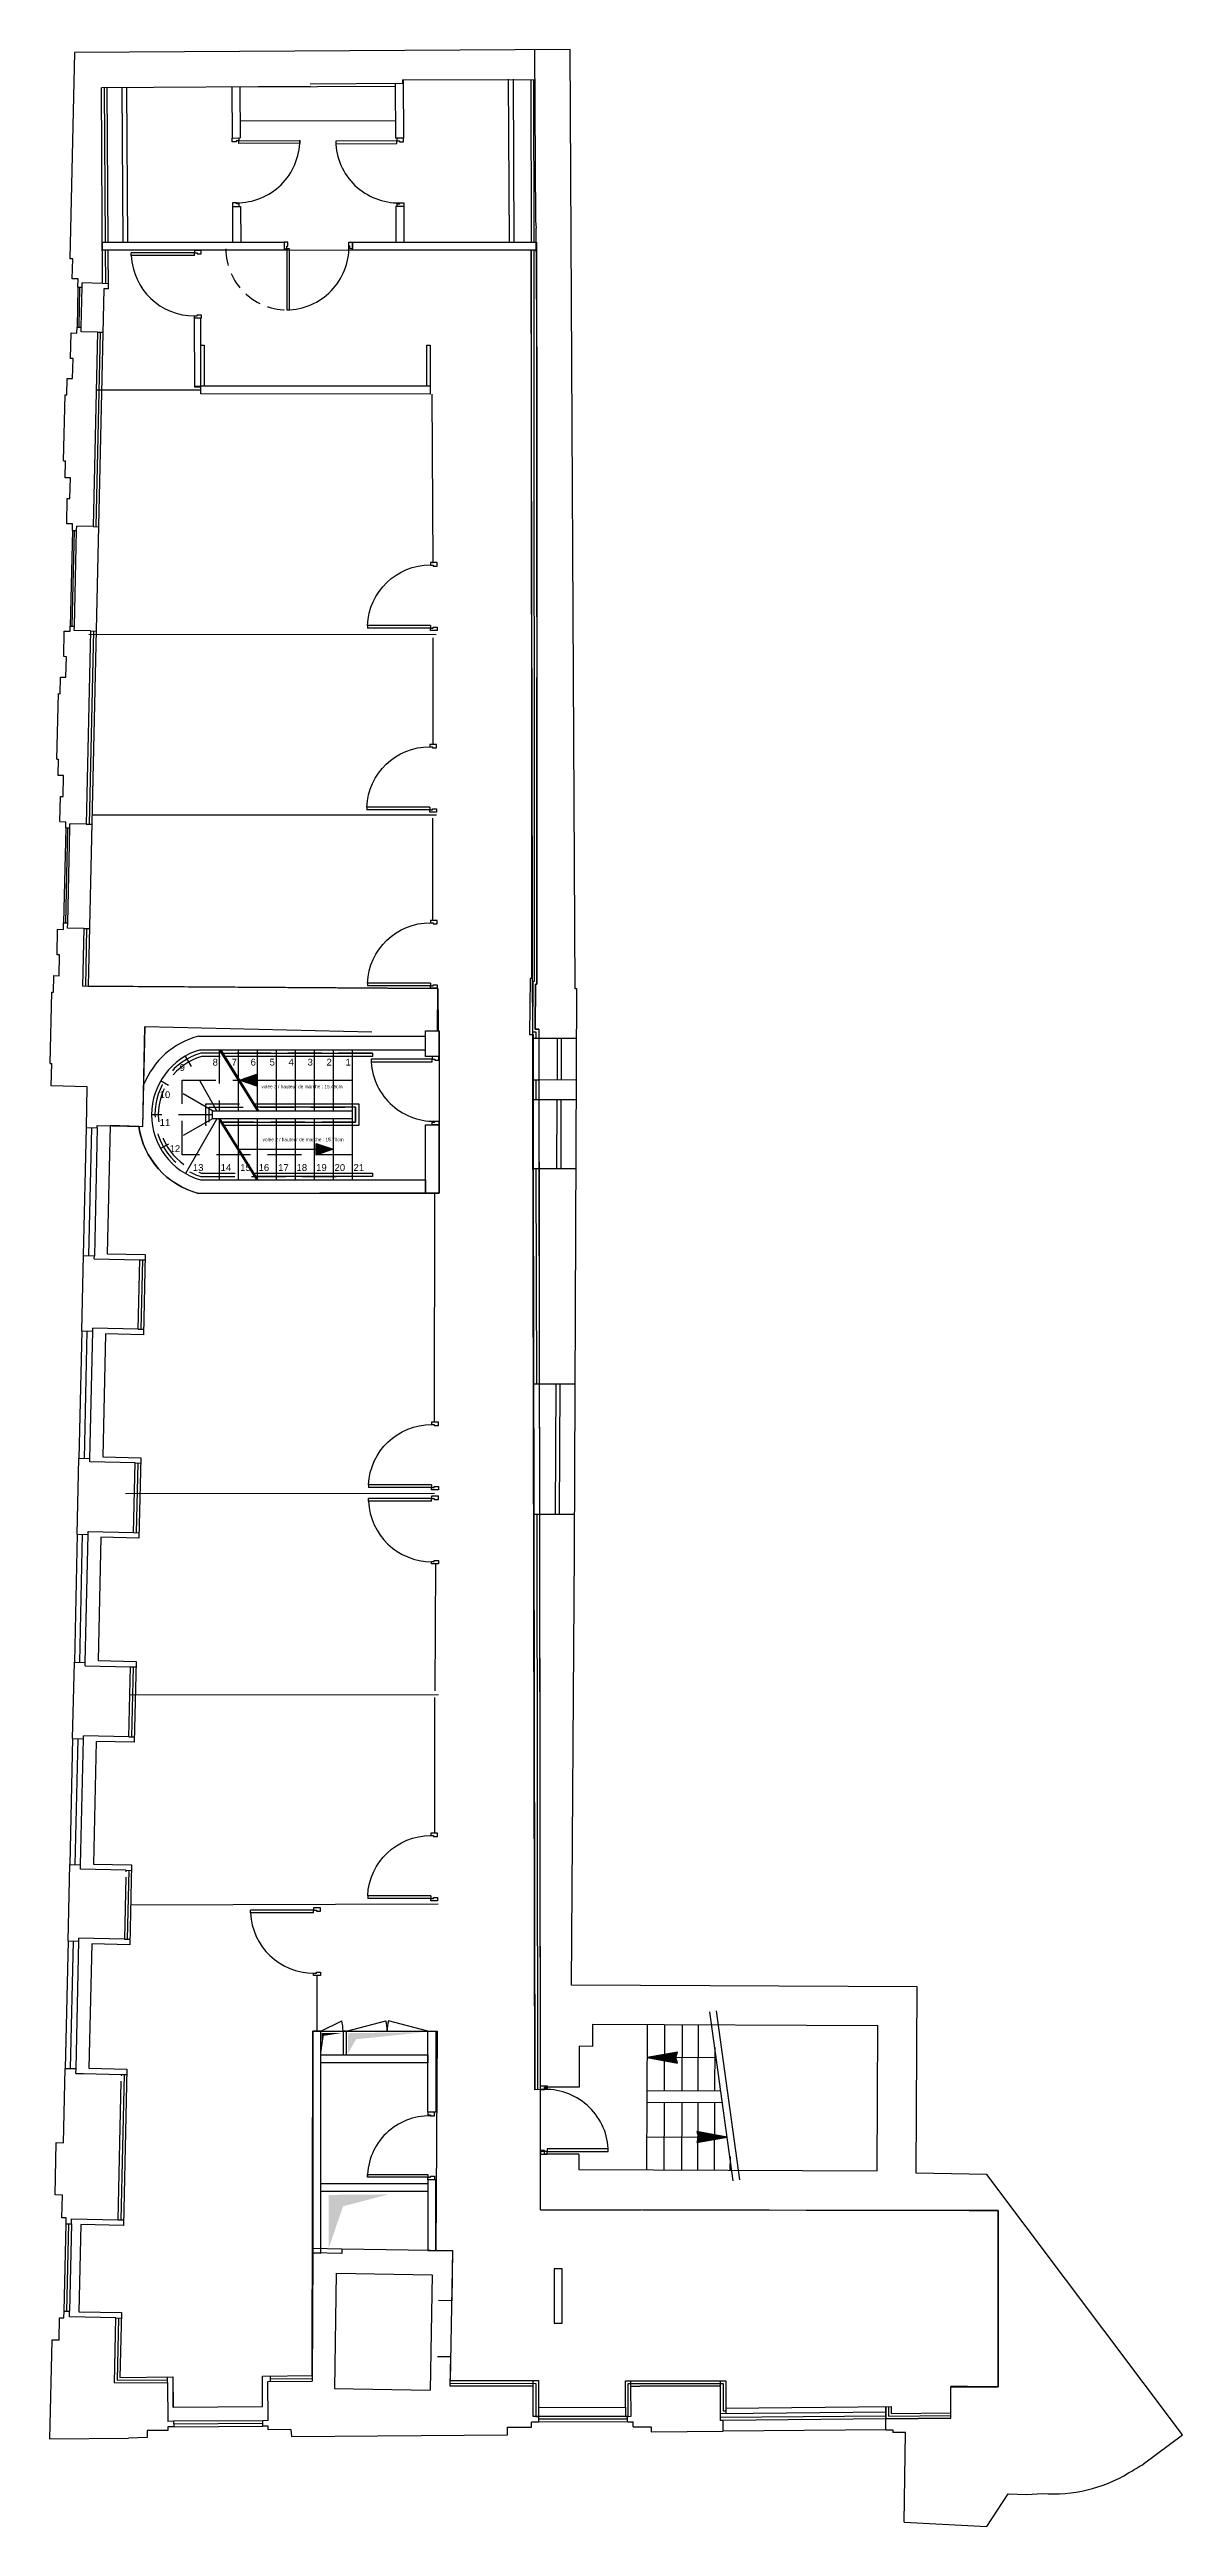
# Model space of a CAD drawing. Header units: metres. Extents: x -16.5 to 15.2, y -6.9 to 57.6.
# Drawn here: x -16.27 to 0.44, y 21.05 to 57.59 of the extents above; entities that cross this region are included whole.
import ezdxf

# ---------------------------------------------------------------- set-up
doc = ezdxf.new("R2010")
doc.units = ezdxf.units.M
doc.header["$LTSCALE"] = 2000
for name, pattern in [('92CRH-CVH 01 Structure_Diff$0$CACHE', [0.000375, 0.00025, -0.000125]), ('AXES2', [0.028575, 0.01905, -0.003175, 0.003175, -0.003175]), ('CACHE', [0.000375, 0.00025, -0.000125]), ('CACHE2', [0.004762, 0.003175, -0.001587]), ('HIDDEN2', [0.0001875, 0.000125, -6.25e-05])]:
    doc.linetypes.add(name, pattern=pattern)
doc.layers.get('0').update_dxf_attribs({"true_color": 0x000000})
for name, color, linetype, true_color in [('01-FAC_CHASSIS EXI', 4, 'Continuous', 0x00ffff), ('02-ISOLATION', 6, 'Continuous', 0xff00ff), ('A-num pièce', 1, 'Continuous', 0xff0000), ('A-placo', 30, 'Continuous', 0xff7f00), ('A-projet', 7, 'Continuous', 0x5b6280), ('A-vitré', 7, 'Continuous', 0x61becc)]:
    doc.layers.add(name, color=color, linetype=linetype, true_color=true_color)
doc.layers.add('A-portes', color=7, linetype='Continuous', lineweight=25, true_color=0x000000)
doc.styles.add('Arial Regular', font='')
doc.styles.get('Arial Regular').set_extended_font_data('Arial')

# ---------------------------------------------------------------- blocks, each defined once
blk = doc.blocks.new('P_93100')
at = {"color": 0, "linetype": 'ByBlock', "lineweight": -2}
for p, q in [((0.425, 0.93), (0.465, 0.93)), ((0.425, 0), (0.425, 0.93)), ((0.465, 0), (0.465, 0.93)), ((-0.5, -0.1), (-0.5, 0)), ((-0.5, 0), (-0.465, 0)), ((-0.465, 0), (-0.465, -0.04)), ((0.425, 0), (0.465, 0)), ((0.465, 0), (0.465, -0.04)), ((0.5, 0), (0.465, 0)), ((0.5, -0.1), (0.5, 0)), ((-0.45, -0.1), (-0.5, -0.1)), ((-0.465, -0.04), (-0.45, -0.04)), ((-0.45, -0.04), (-0.45, -0.1)), ((0.465, -0.04), (0.45, -0.04)), ((0.45, -0.04), (0.45, -0.1)), ((0.45, -0.1), (0.5, -0.1))]:
    blk.add_line(p, q, dxfattribs=at)
blk.add_arc((0.465, 0), 0.931, 92.4628, 180, dxfattribs=at)

msp = doc.modelspace()

# ---------------------------------------------------------------- hatches: boundary and pattern name
at = {"linetype": 'ByBlock', "lineweight": -2}
for points in [[(-13.461, 42.385), (-13.208, 42.472), (-13.208, 42.297)], [(-12.081, 41.365), (-12.334, 41.277), (-12.334, 41.452)], [(-12.251, 28.327), (-12.258, 28.023), (-12.221, 28.288), (-11.964, 28.328)], [(-11.86, 28.327), (-11.866, 28.023), (-11.744, 28.237), (-10.735, 28.341)], [(-7.002, 28.047), (-7.452, 27.968), (-7.003, 27.886), (-7.03, 27.966)], [(-6.72, 26.715), (-6.27, 26.793), (-6.719, 26.876), (-6.692, 26.795)], [(-12.147, 25.941), (-12.15, 25.148), (-11.936, 25.773), (-11.27, 25.948)]]:
    msp.add_hatch(color=0, dxfattribs=at).paths.add_polyline_path(points, flags=0)

# ---------------------------------------------------------------- linework, layer by layer
at = {"color": 0, "linetype": 'ByBlock', "lineweight": -2}
for p, q in [((-15.895, 57.546), (-15.964, 54.501)), ((-8.586, 57.588), (-15.895, 57.546)), ((-9.111, 57.585), (-9.097, 55.061)), ((-8.513, 43.734), (-8.586, 57.588)), ((-12.418, 57.042), (-15.498, 57.024)), ((-15.482, 54.139), (-15.498, 57.024)), ((-15.198, 57.026), (-15.185, 54.749)), ((-15.128, 57.026), (-15.115, 54.749)), ((-13.578, 57.035), (-13.574, 56.283)), ((-13.458, 57.036), (-13.454, 56.284)), ((-12.419, 57.082), (-11.059, 57.09)), ((-11.059, 57.14), (-9.109, 57.146)), ((-13.574, 56.283), (-13.454, 56.284)), ((-11.044, 56.282), (-11.164, 56.281)), ((-13.568, 55.273), (-13.448, 55.274)), ((-13.568, 55.273), (-13.565, 54.749)), ((-13.448, 55.274), (-13.445, 54.749)), ((-11.038, 55.272), (-11.158, 55.271)), ((-11.158, 55.271), (-11.158, 54.749)), ((-11.038, 55.272), (-11.038, 54.749)), ((-9.074, 52.855), (-9.086, 54.951)), ((-15.924, 54.499), (-15.964, 54.501)), ((-15.93, 54.207), (-15.924, 54.499)), ((-15.846, 54.085), (-15.843, 54.205)), ((-15.482, 54.139), (-15.784, 54.145)), ((-15.957, 53.031), (-15.948, 53.408)), ((-15.861, 53.406), (-15.859, 53.495)), ((-15.559, 53.421), (-15.624, 50.551)), ((-15.925, 52.734), (-15.918, 53.031)), ((-16.01, 52.496), (-16.004, 52.736)), ((-9.079, 43.801), (-9.074, 52.855)), ((-16.057, 51.521), (-16.035, 52.496)), ((-16.037, 51.271), (-16.032, 51.521)), ((-15.965, 50.964), (-15.958, 51.269)), ((-16.012, 50.594), (-16.004, 50.964)), ((-15.927, 50.493), (-15.925, 50.592)), ((-15.867, 50.492), (-15.865, 50.557)), ((-15.624, 50.551), (-15.865, 50.557)), ((-16.056, 48.633), (-16.048, 49.01)), ((-15.96, 49.008), (-15.959, 49.084)), ((-15.9, 49.017), (-15.899, 49.083)), ((-15.659, 49.012), (-15.723, 46.163)), ((-16.024, 48.329), (-16.017, 48.632)), ((-16.109, 48.086), (-16.104, 48.331)), ((-16.156, 47.121), (-16.135, 48.087)), ((-16.136, 46.879), (-16.131, 47.121)), ((-16.064, 46.568), (-16.057, 46.877)), ((-16.111, 46.199), (-16.103, 46.569)), ((-15.966, 46.106), (-15.964, 46.168)), ((-16.155, 44.235), (-16.147, 44.612)), ((-15.999, 44.628), (-15.997, 44.704)), ((-15.758, 44.623), (-15.777, 43.773)), ((-16.124, 43.926), (-16.117, 44.234)), ((-16.208, 43.682), (-16.203, 43.928)), ((-16.254, 42.63), (-16.23, 43.682)), ((-10.539, 43.737), (-15.777, 43.773)), ((-8.522, 35.429), (-8.488, 43.734)), ((-14.891, 41.703), (-14.858, 43.173)), ((-14.891, 41.703), (-14.858, 43.173)), ((-14.891, 41.703), (-14.858, 43.173)), ((-14.857, 43.176), (-11.51, 43.1)), ((-9.051, 43.139), (-9.027, 27.491)), ((-16.24, 42.3), (-16.232, 42.63)), ((-15.708, 42.288), (-16.24, 42.3)), ((-15.721, 41.685), (-15.708, 42.288)), ((-15.561, 41.681), (-15.561, 41.718)), ((-15.789, 38.688), (-15.764, 39.799)), ((-15.605, 39.749), (-15.604, 39.795)), ((-15.629, 38.684), (-15.628, 38.725)), ((-15.857, 35.689), (-15.831, 36.803)), ((-15.673, 36.753), (-15.671, 36.799)), ((-15.697, 35.685), (-15.696, 35.727)), ((-8.567, 29.033), (-8.522, 35.429)), ((-15.925, 32.673), (-15.899, 33.801)), ((-15.74, 33.748), (-15.739, 33.797)), ((-15.765, 32.669), (-15.764, 32.715)), ((-15.992, 29.688), (-15.967, 30.813)), ((-15.808, 30.746), (-15.807, 30.809)), ((-15.832, 29.684), (-15.831, 29.729)), ((-8.251, 28.132), (-8.25, 28.458)), ((-8.25, 28.458), (-4.048, 28.438)), ((-7.45, 28.454), (-7.46, 26.313)), ((-7.194, 28.453), (-7.199, 27.482)), ((-6.935, 28.452), (-6.939, 27.48)), ((-6.7, 28.451), (-6.704, 27.479)), ((-16.059, 26.71), (-16.034, 27.807)), ((-15.876, 27.733), (-15.874, 27.804)), ((-8.452, 28.133), (-8.455, 27.532)), ((-8.251, 28.132), (-8.452, 28.133)), ((-6.433, 27.964), (-7.03, 27.966)), ((-6.454, 28.116), (-6.457, 27.478)), ((-15.255, 25.573), (-15.208, 27.62)), ((-8.967, 27.491), (-8.967, 27.531)), ((-7.455, 27.483), (-6.365, 27.478)), ((-7.455, 27.31), (-6.341, 27.305)), ((-7.2, 27.308), (-7.204, 26.312)), ((-6.94, 27.307), (-6.945, 26.31)), ((-6.705, 27.306), (-6.709, 26.309)), ((-6.457, 27.305), (-6.462, 26.308)), ((-16.183, 25.942), (-16.165, 26.712)), ((-16.165, 26.712), (-16.059, 26.71)), ((-7.458, 26.799), (-6.692, 26.795)), ((-9.024, 26.081), (-9.025, 26.581)), ((-8.965, 26.541), (-8.965, 26.581)), ((-8.46, 26.542), (-8.46, 26.317)), ((-8.46, 26.317), (-4.058, 26.297)), ((-6.229, 26.502), (-6.23, 26.307)), ((-9.024, 25.721), (-9.024, 26.081)), ((-16.082, 25.605), (-16.075, 25.939)), ((-16.022, 25.516), (-16.02, 25.604)), ((-15.942, 25.514), (-15.94, 25.588)), ((-15.94, 25.588), (-15.255, 25.573)), ((-7.514, 25.719), (-2.702, 25.713)), ((-11.952, 25.146), (-10.32, 25.119)), ((-10.32, 25.12), (-10.331, 24.38)), ((-16.123, 23.796), (-16.116, 24.129)), ((-16.053, 24.127), (-16.051, 24.226)), ((-15.973, 24.141), (-15.971, 24.224)), ((-15.287, 24.126), (-15.973, 24.141)), ((-15.309, 23.169), (-15.287, 24.126)), ((-10.331, 24.38), (-10.528, 24.383)), ((-16.232, 23.799), (-16.265, 22.344)), ((-16.123, 23.796), (-16.232, 23.799)), ((-10.541, 23.558), (-10.345, 23.555)), ((-10.354, 23.122), (-10.345, 23.555)), ((-15.309, 23.169), (-14.525, 23.176)), ((-14.525, 23.176), (-14.52, 22.6)), ((-13.045, 23.189), (-12.394, 23.195)), ((-13.041, 22.611), (-13.045, 23.189)), ((-9.132, 22.672), (-9.134, 23.121)), ((-7.689, 22.675), (-7.69, 23.119)), ((-6.371, 23.118), (-7.558, 23.119)), ((-6.37, 22.614), (-6.371, 23.118)), ((-2.97, 22.647), (-2.971, 23.114)), ((-2.726, 23.113), (-2.971, 23.114)), ((-9.048, 22.671), (-9.132, 22.672)), ((-7.74, 22.674), (-7.689, 22.675)), ((-16.265, 22.344), (-15.102, 22.354)), ((-14.823, 22.361), (-15.102, 22.354)), ((-14.519, 22.466), (-14.825, 22.464)), ((-14.825, 22.464), (-14.823, 22.361)), ((-14.43, 22.601), (-14.52, 22.6)), ((-14.429, 22.521), (-14.52, 22.52)), ((-14.52, 22.52), (-14.519, 22.466)), ((-13.041, 22.611), (-13.119, 22.61)), ((-13.04, 22.531), (-13.119, 22.53)), ((-13.04, 22.476), (-13.04, 22.531)), ((-12.707, 22.479), (-13.04, 22.476)), ((-6.332, 22.614), (-6.37, 22.614)), ((-3.929, 22.477), (-6.331, 22.454)), ((-2.97, 22.647), (-3.931, 22.637)), ((-0.128, 21.974), (0.444, 22.402)), ((-2.439, 21.05), (-2.126, 21.533)), ((-2.126, 21.533), (-1.853, 21.522)), ((-1.853, 21.522), (-1.619, 21.538)), ((-3.658, 21.114), (-2.439, 21.05))]:
    msp.add_line(p, q, dxfattribs=at)
at = {"color": 0, "linetype": 'CACHE', "lineweight": -2}
msp.add_line((-8.488, 43.734), (-8.513, 43.734), dxfattribs=at)
at = {"color": 0, "linetype": 'Continuous', "lineweight": -2}
for p, q in [((-12.036, 24.785), (-12.063, 23.085)), ((-12.036, 24.785), (-10.622, 24.762)), ((-12.063, 23.085), (-10.649, 23.062))]:
    msp.add_line(p, q, dxfattribs=at)
at = {"color": 0, "linetype": 'CACHE2', "lineweight": -2}
msp.add_line((-10.622, 24.762), (-10.649, 23.062), dxfattribs=at)
at = {"color": 0, "linetype": 'ByBlock', "lineweight": -2}
for points in [[(-13.458, 57.036), (-11.168, 57.049)], [(-11.169, 57.089), (-11.164, 56.281)], [(-11.059, 57.14), (-11.059, 57.09)], [(-11.049, 57.14), (-11.044, 56.282)], [(-9.499, 57.149), (-9.485, 54.749)], [(-9.429, 57.149), (-9.415, 54.749)], [(-9.097, 55.061), (-9.086, 54.951)], [(-15.843, 54.205), (-15.93, 54.207)], [(-15.846, 54.085), (-15.786, 54.084)], [(-15.786, 54.084), (-15.784, 54.145)], [(-15.948, 53.408), (-15.861, 53.406)], [(-15.859, 53.495), (-15.799, 53.494)], [(-15.559, 53.421), (-15.801, 53.426), (-15.799, 53.494)], [(-15.918, 53.031), (-15.957, 53.031)], [(-16.004, 52.736), (-15.925, 52.734)], [(-16.035, 52.496), (-16.01, 52.496)], [(-16.057, 51.521), (-16.032, 51.521)], [(-15.958, 51.269), (-16.037, 51.271)], [(-16.004, 50.964), (-15.965, 50.964)], [(-15.925, 50.592), (-16.012, 50.594)], [(-15.927, 50.493), (-15.867, 50.492)], [(-16.048, 49.01), (-15.96, 49.008)], [(-15.959, 49.084), (-15.899, 49.083)], [(-15.659, 49.012), (-15.9, 49.017)], [(-16.017, 48.632), (-16.056, 48.633)], [(-16.104, 48.331), (-16.024, 48.329)], [(-16.135, 48.087), (-16.109, 48.086)], [(-16.156, 47.121), (-16.131, 47.121)], [(-16.057, 46.877), (-16.136, 46.879)], [(-16.103, 46.569), (-16.064, 46.568)], [(-16.111, 46.199), (-16.024, 46.197)], [(-16.026, 46.107), (-16.024, 46.197)], [(-16.026, 46.107), (-15.966, 46.106)], [(-15.723, 46.163), (-15.964, 46.168)], [(-16.147, 44.612), (-16.059, 44.61), (-16.057, 44.705)], [(-16.057, 44.705), (-15.997, 44.704)], [(-15.758, 44.623), (-15.999, 44.628)], [(-16.117, 44.234), (-16.155, 44.235)], [(-16.203, 43.928), (-16.124, 43.926)], [(-16.23, 43.682), (-16.208, 43.682)], [(-10.543, 43.114), (-10.539, 43.737)], [(-10.539, 43.737), (-10.543, 43.114)], [(-9.051, 43.139), (-9.103, 43.139), (-9.099, 43.802), (-9.079, 43.801)], [(-14.891, 41.703), (-14.857, 43.176)], [(-14.068, 43.035), (-10.722, 43.035)], [(-14.041, 42.835), (-10.722, 42.835)], [(-13.761, 42.835), (-13.201, 41.935)], [(-13.741, 42.835), (-13.181, 41.935)], [(-13.481, 42.835), (-13.481, 41.935)], [(-13.201, 42.835), (-13.201, 41.935)], [(-12.921, 42.835), (-12.921, 41.935)], [(-12.641, 42.835), (-12.641, 41.935)], [(-12.361, 42.835), (-12.361, 41.935)], [(-12.081, 42.835), (-12.081, 41.935)], [(-11.801, 42.835), (-11.801, 41.935)], [(-11.501, 42.785), (-11.501, 42.735)], [(-8.491, 42.998), (-9.051, 42.998)], [(-16.254, 42.63), (-16.232, 42.63)], [(-13.461, 42.385), (-11.801, 42.385)], [(-8.493, 42.392), (-9.05, 42.385)], [(-11.701, 42.035), (-11.701, 41.715), (-13.693, 41.715)], [(-13.257, 42.035), (-11.701, 42.035), (-11.701, 41.985)], [(-11.751, 41.985), (-13.226, 41.985), (-13.257, 42.035)], [(-13.257, 42.035), (-11.701, 42.035), (-11.701, 41.985)], [(-11.751, 41.985), (-13.226, 41.985), (-13.257, 42.035)], [(-8.494, 42.095), (-9.049, 42.094)], [(-15.721, 41.685), (-15.561, 41.681)], [(-15.561, 41.718), (-14.891, 41.703)], [(-13.796, 41.815), (-14.261, 41.008)], [(-13.775, 41.815), (-13.215, 40.915)], [(-13.761, 41.815), (-13.761, 40.915)], [(-13.755, 41.815), (-13.195, 40.915)], [(-13.724, 41.765), (-11.751, 41.765), (-11.751, 41.985)], [(-13.481, 41.815), (-13.481, 40.915)], [(-13.201, 41.815), (-13.201, 40.915)], [(-12.921, 41.815), (-12.921, 40.915)], [(-12.641, 41.815), (-12.641, 40.915)], [(-12.361, 41.815), (-12.361, 40.915)], [(-12.081, 41.815), (-12.081, 40.915)], [(-13.475, 41.365), (-12.081, 41.365)], [(-8.499, 41.078), (-9.048, 41.077)], [(-14.041, 40.915), (-10.722, 40.915), (-10.722, 40.715), (-14.068, 40.715)], [(-15.764, 39.799), (-15.604, 39.795)], [(-15.605, 39.749), (-14.935, 39.733)], [(-14.958, 38.71), (-14.935, 39.733)], [(-15.789, 38.688), (-15.629, 38.684)], [(-14.958, 38.71), (-15.628, 38.725)], [(-8.511, 37.9), (-9.043, 37.899)], [(-15.671, 36.799), (-15.831, 36.803)], [(-15.003, 36.738), (-15.673, 36.753)], [(-15.026, 35.712), (-15.003, 36.738)], [(-8.519, 35.98), (-9.04, 35.979)], [(-15.857, 35.689), (-15.697, 35.685)], [(-15.696, 35.727), (-15.026, 35.712)], [(-15.899, 33.801), (-15.739, 33.797)], [(-15.74, 33.748), (-15.07, 33.732)], [(-15.094, 32.7), (-15.07, 33.732)], [(-15.925, 32.673), (-15.765, 32.669)], [(-15.094, 32.7), (-15.764, 32.715)], [(-15.967, 30.813), (-15.807, 30.809)], [(-15.138, 30.731), (-15.808, 30.746)], [(-15.138, 30.731), (-15.139, 30.709)], [(-15.14, 30.629), (-15.161, 29.714)], [(-15.992, 29.688), (-15.832, 29.684)], [(-15.161, 29.714), (-15.831, 29.729)], [(0.444, 22.402), (-2.439, 26.241), (-3.484, 26.262), (-3.471, 29.01), (-8.567, 29.033)], [(-11.886, 28.007), (-11.886, 28.357), (-11.936, 28.357), (-11.936, 28.007), (-11.816, 28.007)], [(-4.058, 26.297), (-4.048, 28.438)], [(-16.034, 27.807), (-15.874, 27.804)], [(-15.876, 27.733), (-15.766, 27.731)], [(-15.766, 27.731), (-15.206, 27.719)], [(-15.206, 27.719), (-15.207, 27.7)], [(-8.967, 27.491), (-9.027, 27.491)], [(-8.455, 27.532), (-8.967, 27.531)], [(-8.965, 26.581), (-9.025, 26.581)], [(-8.46, 26.542), (-8.965, 26.541)], [(-16.075, 25.939), (-16.183, 25.942)], [(-16.02, 25.604), (-16.082, 25.605)], [(-9.024, 25.721), (-7.536, 25.719)], [(-2.702, 25.713), (-2.276, 25.713), (-2.276, 25.294), (-2.276, 23.109), (-2.726, 23.113)], [(-16.022, 25.516), (-15.942, 25.514)], [(-11.952, 25.146), (-11.954, 25.076), (-12.384, 25.086), (-12.394, 23.195)], [(-10.591, 25.124), (-10.32, 25.12)], [(-16.116, 24.129), (-16.053, 24.127)], [(-16.051, 24.226), (-15.971, 24.224)], [(-9.134, 23.121), (-10.354, 23.122)], [(-7.69, 23.119), (-7.558, 23.119)], [(-9.048, 22.591), (-9.048, 22.671)], [(-7.74, 22.594), (-7.74, 22.674)], [(-14.429, 22.521), (-14.43, 22.601)], [(-13.119, 22.53), (-13.119, 22.61)], [(-12.707, 22.479), (-12.697, 22.375), (-9.511, 22.403)], [(-9.511, 22.403), (-9.511, 22.515), (-9.157, 22.516)], [(-9.048, 22.591), (-9.157, 22.59)], [(-9.157, 22.516), (-9.157, 22.59)], [(-7.74, 22.594), (-7.656, 22.595)], [(-7.656, 22.52), (-7.656, 22.595)], [(-7.656, 22.52), (-7.393, 22.521), (-7.393, 22.444)], [(-7.393, 22.444), (-6.331, 22.454)], [(-6.331, 22.454), (-6.332, 22.614)], [(-3.929, 22.477), (-3.931, 22.637)], [(-3.929, 22.477), (-3.827, 22.478), (-3.826, 22.436)], [(-3.658, 21.114), (-3.639, 22.434), (-3.826, 22.436)]]:
    msp.add_lwpolyline(points, dxfattribs=at)
for points in [[(-13.574, 56.228), (-13.574, 56.283), (-13.474, 56.284), (-13.474, 56.244), (-13.514, 56.243), (-13.514, 56.228)], [(-11.044, 56.227), (-11.044, 56.282), (-11.144, 56.281), (-11.144, 56.241), (-11.104, 56.241), (-11.104, 56.226)], [(-13.473, 56.204), (-13.474, 56.244), (-12.574, 56.249), (-12.573, 56.209)], [(-11.143, 56.201), (-11.144, 56.241), (-12.044, 56.236), (-12.043, 56.196)], [(-13.568, 55.328), (-13.567, 55.273), (-13.467, 55.274), (-13.468, 55.314), (-13.508, 55.313), (-13.508, 55.328)], [(-11.038, 55.327), (-11.038, 55.272), (-11.138, 55.271), (-11.138, 55.311), (-11.098, 55.311), (-11.098, 55.326)], [(-15.485, 54.749), (-12.805, 54.749), (-12.805, 54.628), (-15.484, 54.628)], [(-12.75, 54.749), (-12.805, 54.749), (-12.805, 54.649), (-12.765, 54.649), (-12.765, 54.689), (-12.75, 54.689)], [(-12.725, 54.649), (-12.765, 54.649), (-12.765, 53.749), (-12.725, 53.749)], [(-11.85, 54.749), (-11.795, 54.749), (-11.795, 54.649), (-11.835, 54.649), (-11.835, 54.689), (-11.85, 54.689)], [(-11.795, 54.749), (-9.085, 54.749), (-9.084, 54.628), (-11.795, 54.628)], [(-13.724, 42.785), (-11.501, 42.785), (-11.501, 42.735), (-13.693, 42.735)], [(-10.722, 43.113), (-10.522, 43.114), (-10.522, 42.735), (-10.722, 42.735)], [(-13.461, 42.385), (-13.208, 42.472), (-13.208, 42.297)], [(-10.622, 42.655), (-10.622, 42.695), (-11.522, 42.695), (-11.522, 42.655)], [(-10.522, 42.68), (-10.522, 42.735), (-10.622, 42.735), (-10.622, 42.695), (-10.582, 42.695), (-10.582, 42.68)], [(-10.722, 41.725), (-10.522, 41.725), (-10.522, 40.715), (-10.722, 40.715)], [(-10.522, 41.78), (-10.522, 41.725), (-10.622, 41.725), (-10.622, 41.765), (-10.582, 41.765), (-10.582, 41.78)], [(-12.081, 41.365), (-12.334, 41.277), (-12.334, 41.452)], [(-13.257, 41.015), (-11.501, 41.015), (-11.501, 40.965), (-13.226, 40.965)], [(-12.264, 28.357), (-12.384, 28.357), (-12.384, 25.086), (-12.263, 25.083)], [(-10.686, 28.357), (-10.566, 28.357), (-10.566, 27.162), (-10.686, 27.162)], [(-12.264, 28.007), (-10.686, 28.007), (-10.686, 27.887), (-12.264, 27.887)], [(-7.002, 28.047), (-7.452, 27.968), (-7.003, 27.886), (-7.03, 27.966)], [(-9.024, 27.497), (-9.024, 27.552), (-8.924, 27.552), (-8.924, 27.512), (-8.964, 27.512), (-8.964, 27.497)], [(-10.587, 27.107), (-10.587, 27.162), (-10.686, 27.162), (-10.686, 27.122), (-10.647, 27.122), (-10.647, 27.107)], [(-6.72, 26.715), (-6.27, 26.793), (-6.719, 26.876), (-6.692, 26.795)], [(-9.024, 26.597), (-9.024, 26.542), (-8.924, 26.542), (-8.924, 26.582), (-8.964, 26.582), (-8.964, 26.597)], [(-8.924, 26.622), (-8.924, 26.582), (-8.024, 26.582), (-8.024, 26.622)], [(-12.263, 26.111), (-10.686, 26.111), (-10.686, 25.991), (-12.263, 25.991)], [(-10.686, 26.241), (-10.686, 26.201), (-11.577, 26.201), (-11.577, 26.241)], [(-10.587, 26.216), (-10.587, 26.162), (-10.686, 26.162), (-10.686, 26.201), (-10.647, 26.201), (-10.647, 26.216)], [(-10.567, 26.162), (-10.686, 26.162), (-10.686, 25.123), (-10.567, 25.122)], [(-12.384, 25.086), (-12.384, 25.153), (-11.952, 25.146), (-11.954, 25.076)]]:
    msp.add_lwpolyline(points, close=True, dxfattribs=at)
at = {"color": 0, "linetype": 'ByBlock', "lineweight": 18}
msp.add_lwpolyline([(-13.455, 56.536), (-11.165, 56.536)], dxfattribs=at)
at = {"color": 0, "linetype": 'Continuous', "lineweight": -2}
for points in [[(-14.034, 52.628), (-14.034, 53.228), (-13.984, 53.228), (-13.984, 52.628)], [(-10.702, 52.626), (-10.702, 53.228), (-10.652, 53.228), (-10.652, 52.626)], [(-11.801, 41.815), (-11.801, 40.915)], [(-12.264, 28.357), (-11.956, 28.51)], [(-11.886, 28.357), (-11.306, 28.51)], [(-10.686, 28.357), (-11.267, 28.51)]]:
    msp.add_lwpolyline(points, dxfattribs=at)
for points in [[(-13.584, 52.628), (-10.652, 52.626), (-10.652, 52.506), (-14.034, 52.508), (-14.034, 52.628)], [(-13.861, 41.935), (-11.801, 41.935), (-11.801, 41.815), (-13.861, 41.815)], [(-8.704, 24.851), (-8.824, 24.851), (-8.824, 24.051), (-8.704, 24.051)]]:
    msp.add_lwpolyline(points, close=True, dxfattribs=at)
at = {"color": 0, "linetype": '92CRH-CVH 01 Structure_Diff$0$CACHE', "lineweight": -2}
for points in [[(-11.501, 42.785), (-14.034, 42.785)], [(-13.761, 42.835), (-13.761, 41.935)], [(-11.801, 41.285), (-14.311, 41.285), (-14.311, 42.385), (-11.801, 42.385)], [(-13.796, 41.935), (-14.261, 42.741)], [(-11.501, 42.735), (-14.026, 42.735)], [(-13.861, 41.932), (-14.627, 42.375)], [(-13.861, 41.875), (-14.761, 41.875)], [(-13.861, 41.817), (-14.627, 41.375)], [(-14.034, 40.965), (-11.781, 40.965)], [(-14.026, 41.015), (-11.781, 41.015)]]:
    msp.add_lwpolyline(points, dxfattribs=at)
for points in [[(-13.961, 42.035), (-11.701, 42.035), (-11.701, 41.715), (-13.961, 41.715)], [(-13.911, 41.985), (-11.751, 41.985), (-11.751, 41.765), (-13.911, 41.765)]]:
    msp.add_lwpolyline(points, close=True, dxfattribs=at)
at = {"color": 0, "linetype": 'AXES2', "lineweight": -2}
for points in [[(-6.181, 26.151), (-6.527, 28.641)], [(-6.082, 26.165), (-6.428, 28.654)]]:
    msp.add_lwpolyline(points, dxfattribs=at)
at = {"color": 0, "linetype": 'ByBlock', "lineweight": -2}
for centre, radius, start, end in [((-13.5, 56.254), 0.926, 269.4904, 359.7049), ((-11.118, 56.252), 0.926, 180.9947, 271.2092), ((-12.776, 54.674), 0.926, 270.6649, 0.8794), ((-13.761, 41.875), 1.2, 104.8351, 158.4229), ((-13.761, 41.875), 1, 106.2602, 253.7398), ((-10.596, 42.705), 0.926, 180.6649, 270.8794), ((-13.761, 41.875), 1.2, 188.1587, 255.1649), ((-8.95, 26.571), 0.926, 0.6649, 90.8794), ((-10.661, 26.191), 0.917, 89.1206, 179.3351), ((-1.45, 23.651), 2.119, 265.4303, 301.2709)]:
    msp.add_arc(centre, radius, start, end, dxfattribs=at)
at = {"color": 0, "linetype": 'HIDDEN2', "lineweight": -2}
msp.add_arc((-12.765, 54.649), 0.9, 180, 272.5473, dxfattribs=at)
at = {"color": 0, "linetype": '92CRH-CVH 01 Structure_Diff$0$CACHE', "lineweight": -2}
for radius, start, end in [(0.95, 106.6856, 253.3144), (0.9, 107.1462, 252.8538)]:
    msp.add_arc((-13.761, 41.875), radius, start, end, dxfattribs=at)
at = {"color": 0, "linetype": 'Continuous', "lineweight": -2}
for centre, start, end in [((-12.536, 28.357), 0, 14.7529), ((-11.886, 28.357), 0, 14.7529), ((-10.686, 28.357), 165.2471, 180)]:
    msp.add_arc(centre, 0.6, start, end, dxfattribs=at)
at = {"color": 0, "linetype": 'ByBlock', "lineweight": -2, "extrusion": (0, 0, -1)}
msp.add_arc((-38.074, -41.428), 74.021, 58.72908, 58.92962, dxfattribs=at)
at = {"layer": '01-FAC_CHASSIS EXI', "linetype": 'Continuous'}
for p, q in [((-15.829, 53.495), (-15.816, 54.084)), ((-15.929, 49.083), (-15.897, 50.493)), ((-16.027, 44.705), (-15.996, 46.107)), ((-15.684, 39.797), (-15.641, 41.683)), ((-15.751, 36.801), (-15.709, 38.686)), ((-15.819, 33.799), (-15.777, 35.687)), ((-15.887, 30.811), (-15.845, 32.671)), ((-15.954, 27.805), (-15.912, 29.686)), ((-16.011, 24.225), (-15.982, 25.515)), ((-6.37, 22.66), (-3.931, 22.684)), ((-13.119, 22.57), (-14.43, 22.561)), ((-7.74, 22.634), (-9.048, 22.631))]:
    msp.add_line(p, q, dxfattribs=at)
at = {"layer": '01-FAC_CHASSIS EXI'}
for p, q in [((-8.775, 42.389), (-8.773, 42.998)), ((-8.715, 42.39), (-8.713, 42.998)), ((-8.781, 41.077), (-8.777, 42.094)), ((-8.721, 41.077), (-8.717, 42.094)), ((-8.802, 35.98), (-8.794, 37.9)), ((-8.742, 35.98), (-8.734, 37.9)), ((-3.931, 22.737), (-6.37, 22.714)), ((-3.931, 22.637), (-6.332, 22.614))]:
    msp.add_line(p, q, dxfattribs=at)
for points in [[(-15.846, 54.085), (-15.859, 53.495)], [(-15.799, 53.494), (-15.786, 54.084)], [(-15.927, 50.493), (-15.959, 49.084)], [(-15.899, 49.083), (-15.867, 50.492)], [(-16.026, 46.107), (-16.057, 44.705)], [(-15.997, 44.704), (-15.966, 46.106)], [(-15.764, 39.799), (-15.721, 41.685)], [(-15.561, 41.681), (-15.604, 39.795)], [(-15.789, 38.688), (-15.831, 36.803)], [(-15.671, 36.799), (-15.629, 38.684)], [(-15.857, 35.689), (-15.899, 33.801)], [(-15.739, 33.797), (-15.697, 35.685)], [(-15.925, 32.673), (-15.967, 30.813)], [(-15.807, 30.809), (-15.765, 32.669)], [(-15.992, 29.688), (-16.034, 27.807)], [(-15.874, 27.804), (-15.832, 29.684)], [(-16.051, 24.226), (-16.022, 25.516)], [(-15.942, 25.514), (-15.971, 24.224)], [(-7.74, 22.674), (-9.048, 22.671)], [(-13.119, 22.61), (-14.43, 22.601)], [(-14.429, 22.521), (-13.119, 22.53)], [(-7.74, 22.594), (-9.048, 22.588)]]:
    msp.add_lwpolyline(points, dxfattribs=at)
at = {"layer": '02-ISOLATION', "linetype": 'Continuous'}
for p, q in [((-15.482, 54.139), (-15.402, 54.14)), ((-15.624, 50.551), (-15.544, 50.55)), ((-15.723, 46.163), (-15.643, 46.161)), ((-9.043, 37.899), (-9.124, 37.899)), ((-9.053, 22.804), (-9.052, 22.671)), ((-7.769, 22.808), (-7.769, 22.674)), ((-6.291, 22.795), (-6.291, 22.715))]:
    msp.add_line(p, q, dxfattribs=at)
at = {"layer": '02-ISOLATION'}
for points in [[(-15.458, 57.025), (-15.445, 54.749)], [(-9.126, 57.146), (-9.124, 54.749)], [(-15.444, 54.628), (-15.442, 54.139)], [(-9.124, 54.628), (-9.119, 43.842), (-9.138, 43.843), (-9.143, 43.099), (-9.091, 43.099), (-9.091, 42.998)], [(-15.519, 53.42), (-15.584, 50.551)], [(-15.619, 49.011), (-15.683, 46.162)], [(-15.718, 44.622), (-15.737, 43.772)], [(-9.091, 42.385), (-9.091, 42.094)], [(-9.091, 41.077), (-9.091, 41.064), (-9.084, 37.899)], [(-14.896, 39.733), (-14.918, 38.71)], [(-14.963, 36.737), (-14.986, 35.711)], [(-9.08, 35.979), (-9.08, 35.979), (-9.067, 27.491)], [(-15.03, 33.732), (-15.054, 32.699)], [(-15.098, 30.73), (-15.121, 29.713)], [(-15.166, 27.718), (-15.215, 25.572)], [(-15.247, 24.125), (-15.268, 23.21), (-14.525, 23.215)], [(-13.005, 23.23), (-12.395, 23.235)], [(-10.354, 23.162), (-9.094, 23.161), (-9.095, 22.671), (-9.055, 22.671)], [(-7.769, 22.674), (-7.729, 22.674), (-7.73, 23.159), (-6.331, 23.158), (-6.331, 22.754), (-6.291, 22.755)], [(-3.892, 22.818), (-3.891, 22.678), (-2.97, 22.687)]]:
    msp.add_lwpolyline(points, dxfattribs=at)
at = {"layer": '02-ISOLATION', "linetype": 'Continuous'}
for points in [[(-15.418, 57.025), (-15.405, 54.749)], [(-9.166, 57.146), (-9.164, 54.749)], [(-15.404, 54.628), (-15.401, 54.058), (-15.465, 54.059), (-15.697, 43.771)], [(-9.164, 54.628), (-9.159, 43.883), (-9.178, 43.884), (-9.184, 43.059), (-9.131, 43.059), (-9.131, 41.064), (-9.12, 35.979), (-9.107, 27.491)], [(-9.084, 54.628), (-9.079, 43.801), (-9.099, 43.802), (-9.103, 43.139), (-9.051, 43.139), (-9.051, 41.064), (-9.04, 35.979), (-9.027, 27.491)], [(-15.559, 53.421), (-15.479, 53.419)], [(-15.659, 49.012), (-15.579, 49.01)], [(-15.758, 44.623), (-15.678, 44.621)], [(-9.051, 42.998), (-9.131, 42.998)], [(-9.05, 42.385), (-9.131, 42.385)], [(-9.049, 42.094), (-9.131, 42.094)], [(-15.371, 41.714), (-15.413, 39.824), (-14.853, 39.812), (-14.88, 38.628), (-15.44, 38.641), (-15.481, 36.828), (-14.921, 36.816), (-14.948, 35.63), (-15.508, 35.643), (-15.549, 33.823), (-14.989, 33.811), (-15.016, 32.618), (-15.575, 32.631), (-15.616, 30.822), (-15.056, 30.809), (-15.083, 29.632), (-15.643, 29.645), (-15.684, 27.81), (-15.124, 27.797), (-15.176, 25.491), (-15.802, 25.505), (-15.831, 24.218), (-15.205, 24.204), (-15.227, 23.25), (-14.445, 23.256), (-14.445, 22.811), (-13.122, 22.82), (-13.126, 23.269), (-12.394, 23.275)], [(-9.048, 41.077), (-9.131, 41.077)], [(-14.935, 39.733), (-14.855, 39.733)], [(-14.958, 38.71), (-14.878, 38.71)], [(-15.003, 36.738), (-14.923, 36.736)], [(-9.04, 35.979), (-9.12, 35.979)], [(-15.026, 35.712), (-14.946, 35.71)], [(-15.07, 33.732), (-14.99, 33.731)], [(-15.094, 32.7), (-15.014, 32.698)], [(-15.138, 30.731), (-15.058, 30.729)], [(-15.161, 29.714), (-15.081, 29.712)], [(-15.206, 27.719), (-15.126, 27.717)], [(-15.255, 25.573), (-15.175, 25.571)], [(-15.287, 24.126), (-15.207, 24.124)], [(-14.525, 23.175), (-14.525, 23.255)], [(-13.005, 23.19), (-13.006, 23.27)], [(-10.354, 23.202), (-9.054, 23.201), (-9.053, 22.804), (-7.769, 22.808), (-7.77, 23.199), (-6.291, 23.198), (-6.291, 22.795), (-3.852, 22.818)], [(-9.134, 23.121), (-9.134, 23.201)], [(-7.69, 23.119), (-7.69, 23.199)], [(-6.371, 23.118), (-6.371, 23.198)], [(-3.931, 22.637), (-3.932, 22.817)], [(-3.932, 22.817), (-3.931, 22.637), (-2.97, 22.647)], [(-3.852, 22.818), (-3.851, 22.718), (-2.971, 22.727)]]:
    msp.add_lwpolyline(points, dxfattribs=at)
at = {"layer": 'A-num pièce'}
msp.add_lwpolyline([(-14.127, 52.614), (-14.034, 52.614), (-14.034, 53.625), (-14.134, 53.625)], close=True, dxfattribs=at)
at = {"layer": 'A-placo'}
for points in [[(-14.034, 52.564), (-15.579, 52.563)], [(-15.685, 48.962), (-10.565, 48.961)], [(-15.64, 46.301), (-10.56, 46.299)]]:
    msp.add_lwpolyline(points, dxfattribs=at)
at = {"layer": 'A-projet'}
for p, q in [((-9.16, 54.628), (-15.404, 54.624)), ((-15.404, 54.624), (-15.401, 54.058)), ((-9.107, 27.491), (-9.16, 54.628)), ((-15.465, 54.059), (-15.697, 43.771)), ((-15.401, 54.058), (-15.465, 54.059)), ((-15.697, 43.771), (-10.539, 43.737)), ((-10.539, 43.737), (-10.535, 43.114)), ((-10.535, 43.114), (-10.52, 43.114)), ((-10.52, 43.114), (-10.52, 40.725)), ((-15.371, 41.714), (-15.413, 39.824)), ((-14.949, 41.704), (-15.371, 41.714)), ((-14.044, 40.715), (-14.068, 40.715)), ((-10.52, 40.725), (-14.044, 40.715)), ((-15.413, 39.824), (-14.853, 39.812)), ((-14.853, 39.812), (-14.88, 38.628)), ((-15.44, 38.641), (-15.481, 36.828)), ((-14.88, 38.628), (-15.44, 38.641)), ((-15.481, 36.828), (-14.921, 36.816)), ((-14.921, 36.816), (-14.948, 35.63)), ((-15.508, 35.643), (-15.549, 33.823)), ((-14.948, 35.63), (-15.508, 35.643)), ((-15.549, 33.823), (-14.989, 33.811)), ((-14.989, 33.811), (-15.016, 32.618)), ((-15.575, 32.631), (-15.616, 30.822)), ((-15.016, 32.618), (-15.575, 32.631)), ((-15.616, 30.822), (-15.056, 30.809)), ((-15.056, 30.809), (-15.083, 29.632)), ((-15.643, 29.645), (-15.684, 27.81)), ((-15.083, 29.632), (-15.643, 29.645)), ((-12.394, 23.275), (-12.384, 28.357)), ((-12.384, 28.357), (-10.549, 28.357)), ((-10.549, 28.357), (-10.567, 25.122)), ((-15.684, 27.81), (-15.124, 27.797)), ((-15.124, 27.797), (-15.176, 25.491)), ((-9.024, 27.497), (-9.107, 27.491)), ((-9.024, 25.721), (-9.024, 27.497)), ((-2.276, 25.71), (-9.024, 25.721)), ((-2.276, 23.109), (-2.276, 25.71)), ((-15.802, 25.505), (-15.831, 24.218)), ((-15.176, 25.491), (-15.802, 25.505)), ((-10.567, 25.122), (-10.32, 25.118)), ((-10.32, 25.118), (-10.354, 23.202)), ((-15.831, 24.218), (-15.205, 24.204)), ((-15.205, 24.204), (-15.227, 23.25)), ((-15.227, 23.25), (-14.445, 23.256)), ((-14.445, 23.256), (-14.441, 22.811)), ((-13.126, 23.269), (-12.394, 23.275)), ((-13.126, 22.82), (-13.126, 23.269)), ((-10.354, 23.202), (-9.054, 23.201)), ((-9.054, 23.201), (-9.052, 22.804)), ((-7.77, 23.199), (-6.291, 23.199)), ((-7.769, 22.808), (-7.77, 23.199)), ((-6.291, 23.199), (-6.291, 22.795)), ((-2.972, 23.107), (-2.276, 23.109)), ((-2.971, 22.727), (-2.972, 23.107)), ((-14.441, 22.811), (-13.126, 22.82)), ((-9.052, 22.804), (-7.769, 22.808)), ((-6.291, 22.795), (-3.852, 22.818)), ((-3.852, 22.818), (-3.851, 22.718)), ((-3.851, 22.718), (-2.971, 22.727))]:
    msp.add_line(p, q, dxfattribs=at)
msp.add_lwpolyline([(-14.034, 52.625), (-14.034, 53.625), (-14.134, 53.625), (-14.126, 52.625)], close=True, dxfattribs=at)
msp.add_lwpolyline([(-15.086, 33.32), (-10.528, 33.321)], dxfattribs=at)
at = {"layer": 'A-projet', "extrusion": (0, 0, -1)}
msp.add_arc((13.761, 41.874), 1.2, 284.8327, 351.8437, dxfattribs=at)
at = {"layer": 'A-vitré'}
for points in [[(-10.608, 50.014), (-10.621, 52.507)], [(-10.609, 47.348), (-10.609, 48.912)], [(-10.614, 44.734), (-10.614, 46.249)], [(-10.586, 40.725), (-10.594, 37.343)], [(-15.143, 36.29), (-10.585, 36.291)], [(-10.573, 35.244), (-10.584, 33.379)], [(-10.585, 33.28), (-10.586, 31.285)], [(-15.07, 30.22), (-10.533, 30.235)], [(-12.318, 28.357), (-12.318, 29.185)]]:
    msp.add_lwpolyline(points, dxfattribs=at)

# ---------------------------------------------------------------- block references
at = {"layer": 'A-placo', "rotation": 90.00000000000001}
msp.add_blockref('P_93100', (-14.129, 54.125), dxfattribs=at)
at = {"layer": 'A-portes', "xscale": -1, "rotation": 90}
for p in [(-10.646, 49.519), (-10.656, 46.838), (-10.646, 44.242), (-10.63, 36.84), (-10.642, 30.777)]:
    msp.add_blockref('P_93100', p, dxfattribs=at)
at = {"layer": 'A-portes'}
for p, rotation in [((-10.63, 35.748), 90.00000000000001), ((-12.37, 29.678), 89.99999999999999)]:
    msp.add_blockref('P_93100', p, dxfattribs=dict(at, rotation=rotation))
at = {"layer": 'A-projet', "rotation": 89.97915870749206}
msp.add_blockref('P_93100', (-14.129, 54.125), dxfattribs=at)

# ---------------------------------------------------------------- texts
at = {"color": 0, "linetype": 'ByBlock', "lineweight": 18, "char_height": 0.1, "attachment_point": 1, "rotation": 359.5595, "style": 'Arial Regular'}
for s, insert, width in [('9', (-14.346, 42.621), 0.34348), ('8', (-13.859, 42.701), 0.34348), ('7', (-13.579, 42.701), 0.34239), ('6', (-13.299, 42.701), 0.34239), ('5', (-13.019, 42.701), 0.34457), ('4', (-12.739, 42.701), 0.3413), ('3', (-12.459, 42.701), 0.34239), ('2', (-12.179, 42.701), 0.34022), ('1', (-11.899, 42.701), 0.30435), ('10', (-14.64, 42.222), 0.49674), ('11', (-14.64, 41.811), 0.4587), ('12', (-14.494, 41.426), 0.49457), ('13', (-14.15, 41.147), 0.49674), ('14', (-13.741, 41.147), 0.49565), ('15', (-13.452, 41.147), 0.49891), ('16', (-13.181, 41.147), 0.49674), ('17', (-12.892, 41.147), 0.49674), ('18', (-12.621, 41.147), 0.49783), ('19', (-12.332, 41.147), 0.49783), ('20', (-12.061, 41.147), 0.49674), ('21', (-11.781, 41.147), 0.4587)]:
    msp.add_mtext(s, dxfattribs=dict(at, insert=insert, width=width))
at = {"color": 0, "linetype": 'Continuous', "lineweight": -2, "char_height": 0.05, "width": 2.46848, "attachment_point": 7, "style": 'Arial Regular'}
for s, insert in [('volée 3 / hauteur de marche : 15.45cm', (-13.14, 42.265)), ('volée 2 / hauteur de marche : 15.70cm', (-13.123, 41.484))]:
    msp.add_mtext(s, dxfattribs=dict(at, insert=insert))

doc.saveas('drawing.dxf')
